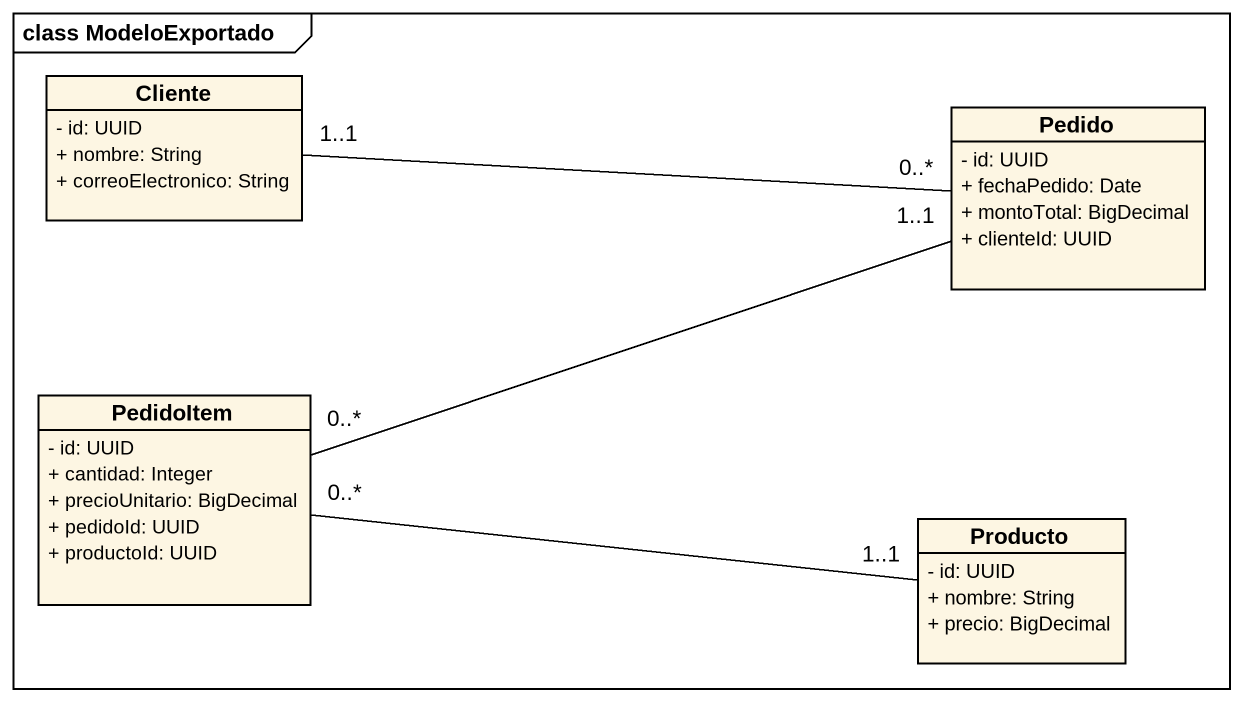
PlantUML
@startuml
mainframe class ModeloExportado
hide circle
hide empty members
skinparam classAttributeIconSize 0
class Cliente {
  - id: UUID
  + nombre: String
  + correoElectronico: String
}
class Pedido {
  - id: UUID
  + fechaPedido: Date
  + montoTotal: BigDecimal
  + clienteId: UUID
}
class PedidoItem {
  - id: UUID
  + cantidad: Integer
  + precioUnitario: BigDecimal
  + pedidoId: UUID
  + productoId: UUID
}
class Producto {
  - id: UUID
  + nombre: String
  + precio: BigDecimal
}
Pedido "0..*" -left- "1..1" Cliente
PedidoItem "0..*" -right- "1..1" Pedido
Producto "1..1" -left- "0..*" PedidoItem
@enduml
